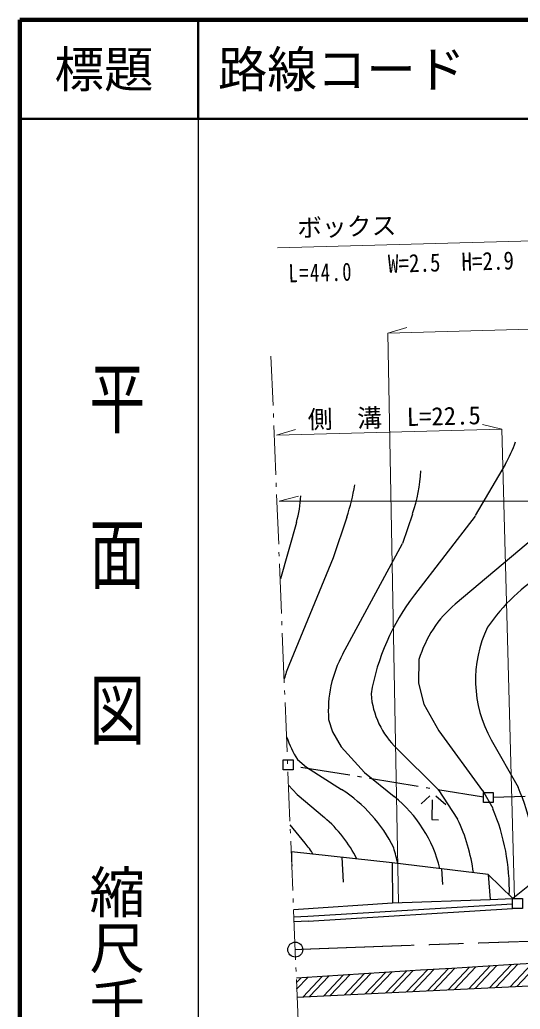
# Model space of a CAD drawing. Units: millimetres, scale not verified. Extents: x 40000 to 680000, y 20000 to 380000.
# Drawn here: x 40000 to 90534, y 280096 to 380000 of the extents above; entities that cross this region are included whole.
import ezdxf
from ezdxf.enums import TextEntityAlignment as Align

# ---------------------------------------------------------------- set-up
doc = ezdxf.new("R2010")
doc.units = ezdxf.units.MM
doc.header["$LTSCALE"] = 1000
doc.linetypes.add('CHAIN', pattern=[18.5, 12, -1.5, 3.5, -1.5])
for name, color, linetype, lineweight in [('M-BGD', 7, 'Continuous', 25), ('M-BGD-HTXT', 7, 'Continuous', 13), ('M-BMK', 2, 'CHAIN', 13), ('M-BMK-ROW', 30, 'Continuous', 25), ('M-BMK-SRVR', 3, 'Continuous', 25), ('M-STR-HTXT', 7, 'Continuous', 13), ('M-STR-STRD', 7, 'Continuous', 25), ('M-TTL', 2, 'Continuous', 140), ('M-TTL-BAND', 7, 'Continuous', 25), ('M-TTL-LINE', 7, 'Continuous', 50)]:
    doc.layers.add(name, color=color, linetype=linetype, lineweight=lineweight)
doc.layers.add('M-TTL-TXT', color=7, linetype='Continuous')
doc.styles.add('@ＭＳ ゴシック', font='')
doc.styles.add('ＭＳ ゴシック', font='')
doc.styles.get('@ＭＳ ゴシック').set_extended_font_data('@MS Gothic')
doc.styles.get('ＭＳ ゴシック').set_extended_font_data('MS Gothic')

msp = doc.modelspace()

# ---------------------------------------------------------------- linework, layer by layer
at = {"layer": 'M-BGD'}
for p, q in [((89018, 335107), (85989, 329939)), ((73015, 329768), (71656, 325669)), ((79659, 330089), (78661, 327129)), ((85998, 329889), (79871, 321936)), ((67934, 329251), (66312, 323540)), ((93047, 328631), (83973, 321010)), ((72621, 315970), (78661, 327129)), ((71656, 325669), (67158, 314807)), ((66288, 323510), (66287, 323507)), ((80308, 315414), (80279, 313014)), ((80279, 313014), (80788, 310886)), ((80788, 310886), (82304, 308221)), ((71183, 309340), (71582, 308103)), ((71582, 308103), (72455, 306585)), ((82304, 308221), (86730, 302162)), ((87606, 307307), (90315, 302517)), ((72455, 306585), (74812, 304010)), ((78083, 306409), (82248, 302273)), ((68037, 305313), (68954, 304534)), ((68954, 304534), (72502, 302274)), ((74812, 304010), (77815, 301577)), ((67141, 302718), (68005, 301790)), ((67137, 302690), (67139, 302688)), ((68005, 301790), (70757, 299451)), ((82248, 302273), (84207, 299278)), ((86719, 302201), (87764, 300384)), ((81410, 301654), (80542, 300836)), ((81636, 301228), (81617, 299250)), ((81998, 301630), (83020, 300757)), ((68817, 296854), (67300, 298718)), ((81617, 299250), (82288, 299215)), ((67303, 298689), (67301, 298691)), ((67426, 295993), (67411, 295995)), ((67414, 295965), (67412, 295965)), ((77602, 294874), (67426, 295993)), ((67426, 295993), (67453, 294971)), ((72514, 295433), (72660, 292939)), ((87290, 293709), (77602, 294874)), ((77602, 294874), (77652, 290848)), ((94163, 294787), (89773, 291264)), ((67466, 294707), (67470, 294554)), ((82602, 294272), (82672, 292695)), ((89773, 291264), (87290, 293709)), ((87290, 293709), (87516, 291177)), ((67649, 290168), (77652, 290848)), ((69097, 289488), (89762, 290730)), ((77652, 290848), (87516, 291177)), ((87516, 291177), (89773, 291264)), ((67650, 290138), (67652, 290138)), ((69127, 288989), (89770, 290264)), ((67680, 289414), (69101, 289488)), ((67681, 289384), (67683, 289384)), ((67698, 288954), (69117, 289028)), ((67701, 288884), (67703, 288884)), ((67950, 282788), (67959, 282797)), ((67976, 282160), (67986, 282171))]:
    msp.add_line(p, q, dxfattribs=at)
msp.add_lwpolyline([(89754, 291264), (90754, 291279), (90769, 290279), (89770, 290264)], close=True, dxfattribs=at)
for centre, major_axis, start_param, end_param in [((73644, 343750), (-281, 17750), 4.188182, 4.329881), ((65844, 335166), (-234, 14803), 4.350332, 4.649107), ((54974, 336050), (-304, 19248), 4.36429, 4.540321), ((56896, 332494), (-183, 11594), 4.413258, 4.64928), ((102959, 307705), (-305, 19272), 0.524757, 0.950351), ((97522, 308041), (-357, 22579), 0.892348, 1.382275), ((91658, 311869), (-189, 11983), 0.687541, 1.254821), ((98088, 313336), (-192, 12172), 1.102092, 2.073321), ((83021, 310199), (-189, 11970), 1.052115, 1.626865), ((76642, 310910), (-163, 10328), 1.16822, 1.307245), ((76632, 310890), (-174, 10328), 1.307245, 1.307697), ((83927, 312614), (-135, 8559), 1.635641, 2.36602), ((76632, 310890), (-174, 10328), 1.882183, 1.882715), ((76642, 310910), (-163, 10328), 1.882715, 2.12775), ((64580, 289730), (-235, 14874), 5.161517, 5.700091), ((66151, 292044), (-419, 26528), 4.747392, 5.102498), ((69390, 291020), (-214, 13552), 4.940538, 5.58957), ((68505, 292097), (-334, 21114), 4.673105, 5.097989), ((62248, 289263), (-211, 13322), 5.162095, 5.567249), ((69178, 291823), (-267, 16893), 4.819205, 5.153654), ((57407, 287415), (-235, 14885), 5.290285, 5.38345), ((58528, 290517), (-320, 20272), 4.90824, 4.991023)]:
    msp.add_ellipse(centre, major_axis=major_axis, ratio=0.991376, start_param=start_param, end_param=end_param, dxfattribs=at)
at = {"layer": 'M-BGD-HTXT'}
for p, q in [((65367, 346040), (65571, 341044)), ((65604, 340244), (65620, 339845)), ((65653, 339045), (65857, 334050)), ((65890, 333250), (65906, 332851)), ((65939, 332051), (66143, 327055)), ((66175, 326256), (66192, 325856)), ((66224, 325057), (66428, 320061)), ((66461, 319262), (66477, 318862)), ((66510, 318063), (66714, 313067)), ((66746, 312268), (66763, 311868)), ((66795, 311069), (66999, 306073)), ((67032, 305273), (67048, 304874)), ((67081, 304074), (67285, 299079)), ((67318, 298279), (67334, 297880)), ((67367, 297080), (67571, 292084)), ((67603, 291285), (67619, 290885)), ((67652, 290086), (67856, 285090)), ((67889, 284291), (67905, 283891)), ((67938, 283092), (68142, 278096))]:
    msp.add_line(p, q, dxfattribs=at)
at = {"layer": 'M-BMK'}
msp.add_open_spline([(67817, 286118), (77544, 286480), (79996, 286572), (87803, 286830), (95611, 287089), (99985, 287222), (107794, 287442), (115603, 287661), (119978, 287773), (127788, 287953), (135597, 288134), (139972, 288224), (147783, 288365), (155593, 288507), (159969, 288575), (167780, 288677), (175592, 288779), (179968, 288826), (187780, 288889), (195591, 288952), (199967, 288977), (207779, 289001), (215591, 289025), (219967, 289034), (227779, 289013), (235591, 288992), (239967, 288970), (247779, 288925), (248060, 288923), (248216, 288922), (248497, 288920), (256028, 288869), (260248, 288841), (267779, 288784), (275660, 288724), (280075, 288668), (287955, 288596), (303579, 288454), (312333, 288542), (327954, 288243), (327972, 288242), (327991, 288242), (328009, 288241)], degree=3, knots=[0, 0, 0, 0, 1, 1, 1, 2, 2, 2, 3, 3, 3, 4, 4, 4, 5, 5, 5, 6, 6, 6, 7, 7, 7, 8, 8, 8, 9, 9, 9, 10, 10, 10, 11, 11, 11, 12, 12, 12, 13, 13, 13, 14, 14, 14, 14], dxfattribs=at)
at = {"layer": 'M-BMK-ROW'}
for p, q in [((68395, 304551), (73329, 303745)), ((74119, 303616), (74514, 303551)), ((75303, 303422), (80238, 302616)), ((81027, 302487), (81422, 302423)), ((82212, 302294), (86812, 301543)), ((91026, 301578), (87815, 301477))]:
    msp.add_line(p, q, dxfattribs=at)
for points in [[(67605, 304260), (66603, 304260), (66603, 305262), (67605, 305263)], [(87815, 300960), (86813, 300959), (86812, 301962), (87814, 301962)]]:
    msp.add_lwpolyline(points, close=True, dxfattribs=at)
at = {"layer": 'M-BMK-SRVR'}
msp.add_circle((67817, 286118), 752, dxfattribs=at)
at = {"layer": 'M-STR-HTXT'}
for p, q in [((66019, 356972), (91796, 357684)), ((77180, 348360), (210636, 351954)), ((79097, 348929), (77180, 348360)), ((78253, 290843), (77180, 348360)), ((88668, 338666), (86723, 339131)), ((65919, 338053), (88668, 338666)), ((67836, 338623), (65919, 338053)), ((88668, 338666), (89945, 291251)), ((68129, 331899), (66198, 331382)), ((568276, 331384), (66198, 331382))]:
    msp.add_line(p, q, dxfattribs=at)
at = {"layer": 'M-STR-STRD'}
for p, q in [((90179, 282400), (92406, 284754)), ((73439, 281586), (119472, 283823)), ((74882, 281656), (76915, 283805)), ((75532, 281688), (77574, 283847)), ((76975, 281758), (79038, 283938)), ((77624, 281790), (79696, 283979)), ((79067, 281860), (81159, 284070)), ((79717, 281891), (81817, 284111)), ((81160, 281961), (83279, 284201)), ((81809, 281993), (83937, 284242)), ((83252, 282063), (85398, 284331)), ((83901, 282095), (86056, 284372)), ((85344, 282165), (87516, 284460)), ((85994, 282196), (88174, 284500)), ((87437, 282267), (89634, 284588)), ((88086, 282298), (90291, 284628)), ((89529, 282368), (91750, 284715)), ((67959, 282778), (68416, 283262)), ((67984, 282150), (69076, 283304)), ((68605, 281351), (70543, 283399)), ((69254, 281383), (71202, 283442)), ((70697, 281453), (72668, 283535)), ((71347, 281484), (73327, 283578)), ((72790, 281555), (74792, 283671)), ((73439, 281586), (75451, 283713)), ((68010, 281322), (73439, 281586))]:
    msp.add_line(p, q, dxfattribs=at)
msp.add_arc((359818, -4207093), 4499800, 91.15862, 93.71911, dxfattribs=at)
at = {"layer": 'M-TTL'}
for p, q in [((40000, 380000), (40000, 20000)), ((680000, 380000), (40000, 380000))]:
    msp.add_line(p, q, dxfattribs=at)
at = {"layer": 'M-TTL-BAND'}
msp.add_line((58000, 370000), (58000, 20000), dxfattribs=at)
at = {"layer": 'M-TTL-LINE'}
for p, q in [((58000, 380000), (58000, 370000)), ((40000, 370000), (680000, 370000))]:
    msp.add_line(p, q, dxfattribs=at)

# ---------------------------------------------------------------- texts
at = {"layer": 'M-STR-HTXT', "style": 'ＭＳ ゴシック'}
for s, rotation, p in [('ボックス', 1.582, (68061, 357518)), ('側\u3000溝\u3000L=22.5', 1.482, (69114, 338171))]:
    msp.add_text(s, height=1833, rotation=rotation, dxfattribs=at).set_placement(p, align=Align.BOTTOM_LEFT)
at = {"layer": 'M-STR-HTXT', "style": 'ＭＳ ゴシック', "width": 0.85}
msp.add_text('W=2.5\u3000H=2.9', height=1833, rotation=1.582, dxfattribs=at).set_placement((77220, 353900), align=Align.BOTTOM_LEFT)
at = {"layer": 'M-STR-HTXT', "insert": (67162, 353457), "char_height": 1833, "attachment_point": 7, "rotation": 1.582, "style": 'ＭＳ ゴシック'}
msp.add_mtext('\\T1.16;\\W0.75;L=44.0', dxfattribs=at)
at = {"layer": 'M-TTL-BAND', "style": '@ＭＳ ゴシック', "width": 1.4}
msp.add_text('平  面  図', height=4124, rotation=270, dxfattribs=at).set_placement((49777, 306475), align=Align.MIDDLE_RIGHT)
at = {"layer": 'M-TTL-BAND', "style": '@ＭＳ ゴシック'}
msp.add_text('縮尺千分の一', height=4124, rotation=270, dxfattribs=at).set_placement((49777, 261030), align=Align.MIDDLE_RIGHT)
at = {"layer": 'M-TTL-TXT', "style": 'ＭＳ ゴシック'}
msp.add_text('標題', height=3666, dxfattribs=at).set_placement((48500, 375000), align=Align.MIDDLE_CENTER)
msp.add_text('路線コード', height=3666, dxfattribs=at).set_placement((60000, 375000), align=Align.MIDDLE_LEFT)

doc.saveas('drawing.dxf')
